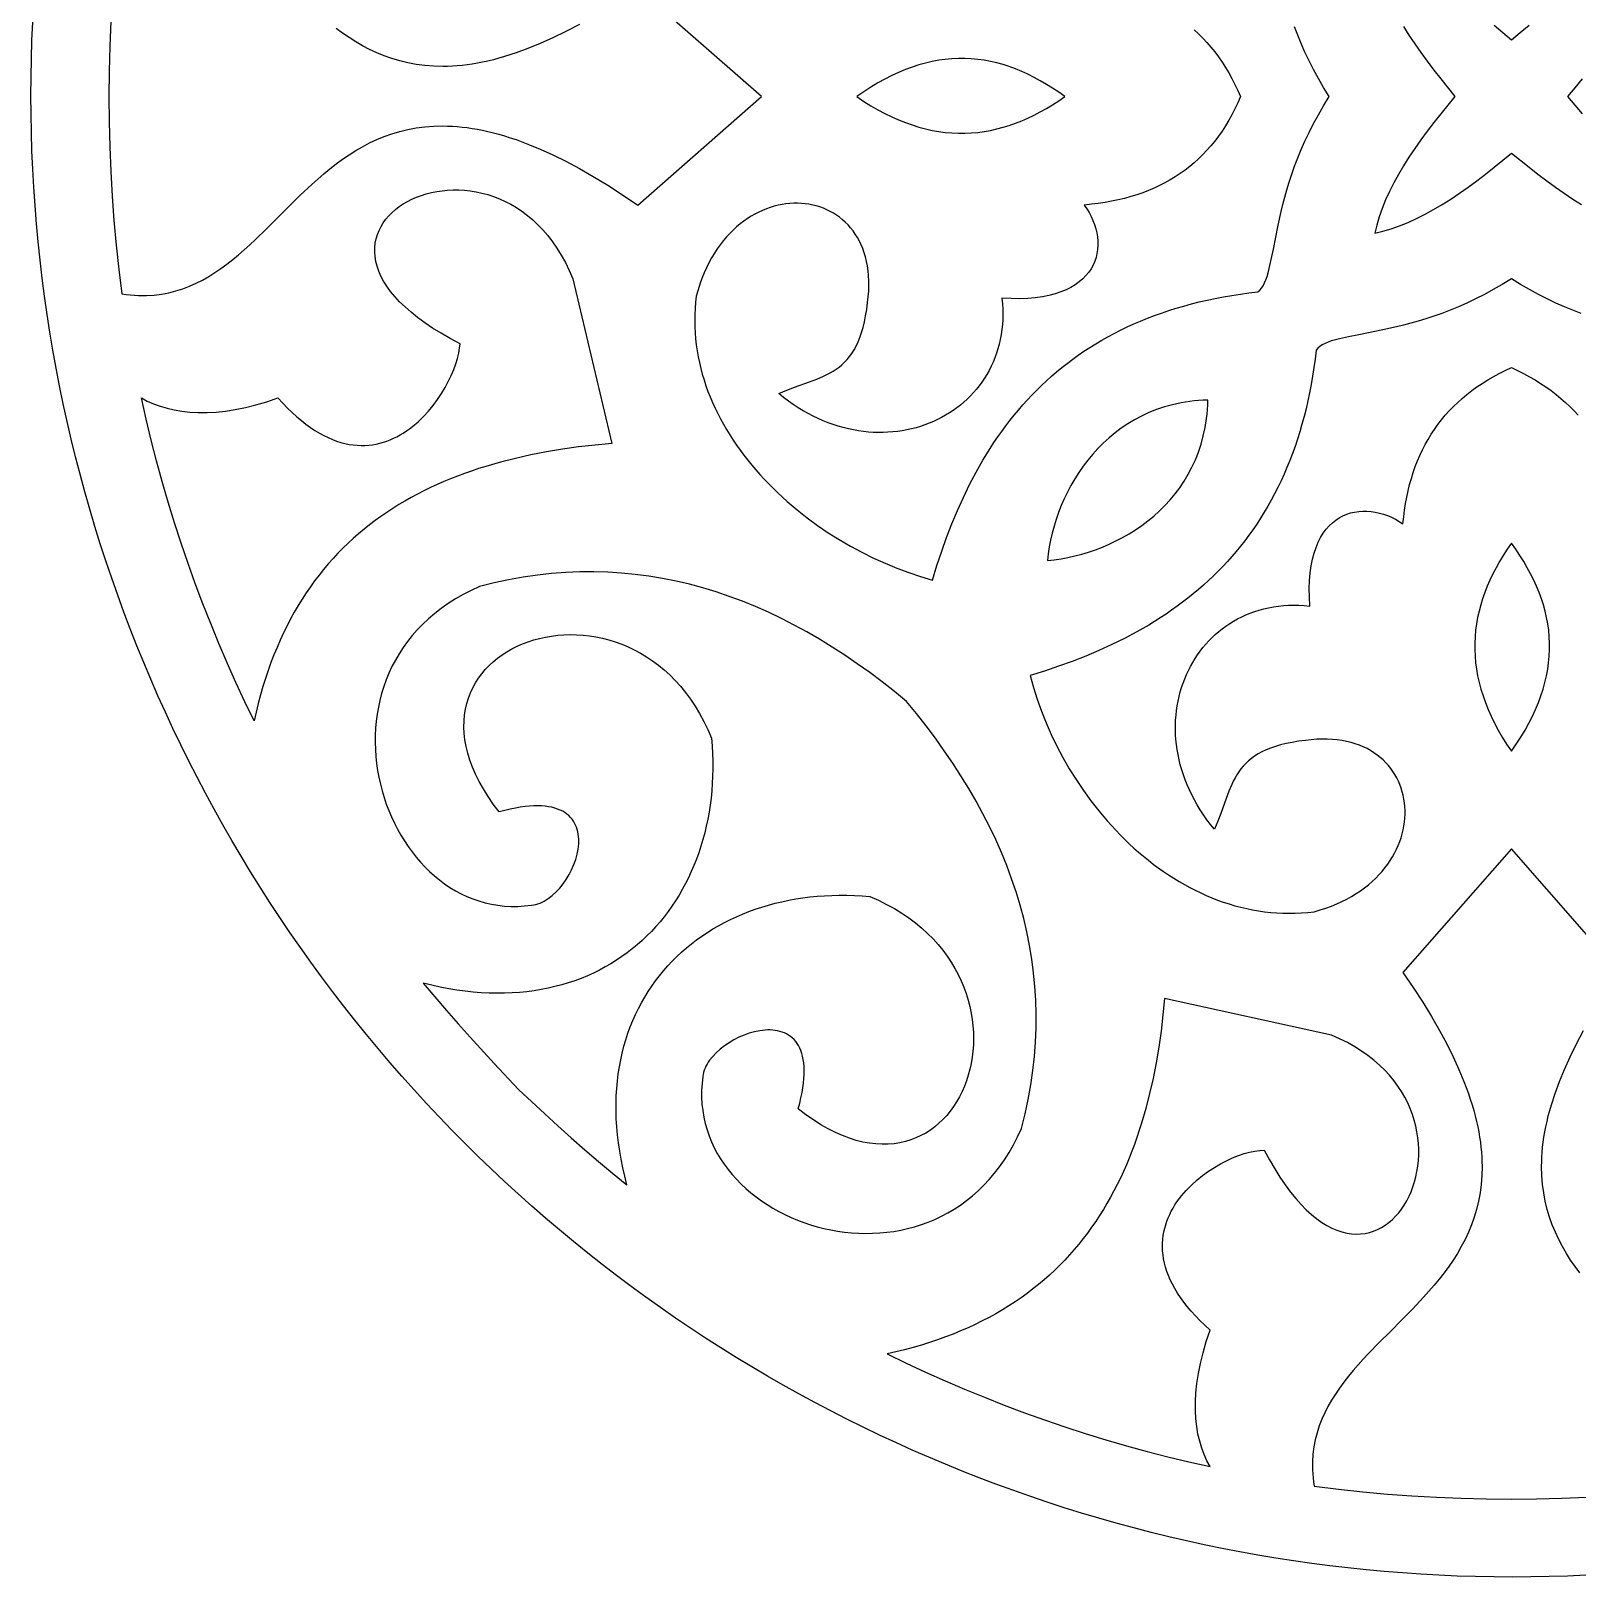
# Model space of a CAD drawing. Extents: x -200 to 200, y -245 to 245.
# Drawn here: x -110.2 to -26.7, y -110.1 to -26.6 of the extents above; entities that cross this region are included whole.
import ezdxf

# ---------------------------------------------------------------- set-up
doc = ezdxf.new("R2010")
doc.units = 0
doc.layers.add('LAYER_1', color=18, linetype='CONTINUOUS')
doc.layers.add('LAYER_2', color=174, linetype='CONTINUOUS')

msp = doc.modelspace()

# ---------------------------------------------------------------- linework, layer by layer
at = {"layer": 'LAYER_1'}
for points in [[(-105.912, -26.058), (-105.967, -27.41), (-106, -28.767), (-106.011, -30.127), (-106, -31.483), (-105.967, -32.829), (-105.912, -34.166), (-105.836, -35.497), (-105.737, -36.822), (-105.616, -38.143), (-105.474, -39.462), (-105.309, -40.779), (-105.081, -40.811), (-104.855, -40.835), (-104.634, -40.853), (-104.415, -40.864), (-104.2, -40.868), (-103.988, -40.865), (-103.573, -40.839), (-103.17, -40.789), (-102.777, -40.715), (-102.396, -40.619), (-102.024, -40.501), (-101.661, -40.362), (-101.307, -40.205), (-100.961, -40.03), (-100.622, -39.838), (-100.29, -39.63), (-99.964, -39.408), (-99.643, -39.173), (-99.327, -38.926), (-99.015, -38.668), (-98.707, -38.401), (-98.401, -38.125), (-98.098, -37.841), (-97.496, -37.257), (-96.896, -36.658), (-96.292, -36.053), (-95.68, -35.451), (-95.054, -34.863), (-94.734, -34.577), (-94.409, -34.297), (-94.078, -34.026), (-93.741, -33.764), (-93.396, -33.511), (-93.043, -33.271), (-92.683, -33.043), (-92.313, -32.829), (-91.933, -32.63), (-91.543, -32.447), (-91.142, -32.282), (-90.73, -32.135), (-90.305, -32.008), (-89.868, -31.902), (-89.417, -31.818), (-88.951, -31.757), (-88.472, -31.72), (-87.976, -31.709), (-87.723, -31.714), (-87.465, -31.725), (-87.204, -31.744), (-86.937, -31.769), (-86.667, -31.802), (-86.392, -31.842), (-86.113, -31.89), (-85.83, -31.946), (-85.541, -32.009), (-85.248, -32.081), (-84.95, -32.16), (-84.648, -32.248), (-84.34, -32.345), (-84.027, -32.45), (-83.386, -32.686), (-82.725, -32.959), (-82.041, -33.269), (-81.336, -33.617), (-80.607, -34.006), (-79.855, -34.435), (-79.078, -34.906), (-78.277, -35.421), (-77.451, -35.98), (-70.78, -30.127), (-77.451, -24.275)], [(-80.607, -26.229), (-81.336, -26.614), (-82.041, -26.959), (-82.725, -27.265), (-83.386, -27.535), (-84.027, -27.768), (-84.648, -27.967), (-84.95, -28.054), (-85.248, -28.132), (-85.541, -28.203), (-85.83, -28.265), (-86.113, -28.32), (-86.392, -28.367), (-86.667, -28.406), (-86.937, -28.438), (-87.204, -28.463), (-87.465, -28.481), (-87.723, -28.492), (-87.976, -28.496), (-88.472, -28.484), (-88.951, -28.447), (-89.417, -28.386), (-89.868, -28.301), (-90.305, -28.195), (-90.73, -28.068), (-91.142, -27.921), (-91.543, -27.756), (-91.933, -27.574), (-92.313, -27.375), (-92.683, -27.162), (-93.043, -26.935), (-93.396, -26.696), (-93.741, -26.445)], [(-47.403, -26.524), (-47.166, -26.743), (-46.937, -26.971), (-46.715, -27.209), (-46.501, -27.457), (-46.294, -27.715), (-46.095, -27.983), (-45.903, -28.26), (-45.719, -28.547), (-45.542, -28.844), (-45.373, -29.15), (-45.212, -29.466), (-45.058, -29.792), (-44.911, -30.127), (-45.058, -30.462), (-45.212, -30.787), (-45.373, -31.102), (-45.542, -31.406), (-45.719, -31.7), (-45.903, -31.985), (-46.095, -32.259), (-46.294, -32.523), (-46.501, -32.777), (-46.715, -33.022), (-46.937, -33.256), (-47.166, -33.481), (-47.403, -33.696), (-47.648, -33.901), (-47.9, -34.097), (-48.159, -34.283), (-48.426, -34.459), (-48.701, -34.626), (-48.983, -34.783), (-49.273, -34.93), (-49.571, -35.069), (-49.875, -35.198), (-50.188, -35.317), (-50.508, -35.427), (-50.835, -35.528), (-51.17, -35.62), (-51.513, -35.703), (-51.863, -35.776), (-52.221, -35.841), (-52.586, -35.896), (-52.959, -35.942), (-53.339, -35.98), (-53.203, -36.18), (-53.079, -36.387), (-52.969, -36.599), (-52.872, -36.815), (-52.79, -37.035), (-52.723, -37.257), (-52.671, -37.48), (-52.635, -37.704), (-52.615, -37.929), (-52.612, -38.152), (-52.626, -38.373), (-52.658, -38.591), (-52.708, -38.805), (-52.777, -39.015), (-52.865, -39.22), (-52.973, -39.418), (-53.102, -39.609), (-53.25, -39.792), (-53.42, -39.966), (-53.612, -40.13), (-53.826, -40.284), (-54.063, -40.426), (-54.323, -40.555), (-54.606, -40.671), (-54.914, -40.773), (-55.247, -40.859), (-55.604, -40.93), (-55.987, -40.984), (-56.397, -41.02), (-56.833, -41.038), (-57.296, -41.036), (-57.787, -41.013), (-57.76, -41.307), (-57.744, -41.597), (-57.739, -41.882), (-57.746, -42.163), (-57.763, -42.439), (-57.791, -42.709), (-57.829, -42.975), (-57.878, -43.236), (-57.936, -43.492), (-58.004, -43.742), (-58.081, -43.987), (-58.167, -44.227), (-58.263, -44.46), (-58.367, -44.688), (-58.48, -44.91), (-58.601, -45.126), (-58.73, -45.336), (-58.867, -45.54), (-59.012, -45.737), (-59.164, -45.928), (-59.323, -46.112), (-59.49, -46.289), (-59.663, -46.46), (-59.842, -46.624), (-60.028, -46.781), (-60.221, -46.93), (-60.419, -47.072), (-60.622, -47.207), (-60.831, -47.334), (-61.045, -47.454), (-61.265, -47.566), (-61.489, -47.67), (-61.717, -47.766), (-61.95, -47.854), (-62.187, -47.934), (-62.428, -48.006), (-62.672, -48.069), (-62.92, -48.123), (-63.172, -48.169), (-63.426, -48.206), (-63.683, -48.234), (-63.942, -48.254), (-64.204, -48.264), (-64.468, -48.265), (-64.733, -48.256), (-65.001, -48.238), (-65.27, -48.21), (-65.54, -48.173), (-65.811, -48.126), (-66.082, -48.069), (-66.355, -48.002), (-66.627, -47.925), (-66.9, -47.837), (-67.173, -47.739), (-67.445, -47.631), (-67.716, -47.512), (-67.987, -47.382), (-68.257, -47.241), (-68.526, -47.09), (-68.793, -46.927), (-69.058, -46.753), (-69.322, -46.568), (-69.583, -46.371), (-69.842, -46.163), (-69.408, -45.979), (-68.983, -45.818), (-68.171, -45.527), (-67.787, -45.381), (-67.419, -45.225), (-67.242, -45.14), (-67.07, -45.049), (-66.903, -44.952), (-66.741, -44.846), (-66.585, -44.732), (-66.434, -44.608), (-66.289, -44.472), (-66.151, -44.325), (-66.019, -44.165), (-65.893, -43.99), (-65.774, -43.801), (-65.662, -43.595), (-65.557, -43.372), (-65.46, -43.132), (-65.37, -42.871), (-65.289, -42.591), (-65.215, -42.29), (-65.149, -41.966), (-65.092, -41.618), (-65.044, -41.247), (-65.007, -40.938), (-64.983, -40.639), (-64.972, -40.347), (-64.973, -40.065), (-64.986, -39.791), (-65.012, -39.527), (-65.048, -39.271), (-65.096, -39.023), (-65.154, -38.785), (-65.222, -38.556), (-65.301, -38.336), (-65.389, -38.125), (-65.487, -37.923), (-65.593, -37.731), (-65.708, -37.547), (-65.83, -37.373), (-65.961, -37.209), (-66.099, -37.053), (-66.245, -36.908), (-66.397, -36.771), (-66.555, -36.644), (-66.719, -36.527), (-66.889, -36.419), (-67.064, -36.321), (-67.245, -36.233), (-67.429, -36.155), (-67.618, -36.086), (-67.811, -36.027), (-68.008, -35.979), (-68.207, -35.94), (-68.409, -35.911), (-68.614, -35.892), (-68.821, -35.883), (-69.029, -35.885), (-69.239, -35.897), (-69.45, -35.919), (-69.661, -35.951), (-69.873, -35.994), (-70.084, -36.047), (-70.295, -36.11), (-70.505, -36.184), (-70.715, -36.269), (-70.922, -36.364), (-71.128, -36.47), (-71.331, -36.586), (-71.532, -36.713), (-71.73, -36.851), (-71.924, -37), (-72.115, -37.16), (-72.302, -37.331), (-72.484, -37.513), (-72.662, -37.705), (-72.834, -37.909), (-73.001, -38.124), (-73.163, -38.35), (-73.318, -38.587), (-73.466, -38.836), (-73.608, -39.096), (-73.742, -39.367), (-73.868, -39.65), (-73.987, -39.944), (-74.097, -40.25), (-74.199, -40.567), (-74.291, -40.896), (-74.33, -41.23), (-74.357, -41.563), (-74.373, -41.894), (-74.378, -42.224), (-74.373, -42.553), (-74.357, -42.88), (-74.331, -43.205), (-74.295, -43.528), (-74.249, -43.849), (-74.193, -44.169), (-74.128, -44.487), (-74.053, -44.802), (-73.969, -45.115), (-73.876, -45.426), (-73.774, -45.735), (-73.664, -46.041), (-73.545, -46.344), (-73.417, -46.645), (-73.282, -46.944), (-73.138, -47.239), (-72.986, -47.532), (-72.827, -47.821), (-72.661, -48.108), (-72.487, -48.392), (-72.306, -48.672), (-72.118, -48.949), (-71.923, -49.223), (-71.721, -49.493), (-71.513, -49.76), (-71.299, -50.023), (-71.079, -50.282), (-70.853, -50.538), (-70.621, -50.79), (-70.383, -51.038), (-69.892, -51.521), (-69.381, -51.988), (-68.851, -52.437), (-68.304, -52.869), (-67.741, -53.281), (-67.163, -53.675), (-66.571, -54.048), (-65.968, -54.4), (-65.355, -54.731), (-64.732, -55.04), (-64.102, -55.326), (-63.465, -55.588), (-62.824, -55.827), (-62.179, -56.041), (-61.532, -56.23), (-61.295, -55.447), (-61.042, -54.679), (-60.774, -53.926), (-60.49, -53.189), (-60.19, -52.468), (-59.872, -51.764), (-59.537, -51.076), (-59.184, -50.406), (-58.813, -49.754), (-58.422, -49.12), (-58.22, -48.81), (-58.012, -48.505), (-57.8, -48.204), (-57.582, -47.909), (-57.36, -47.618), (-57.132, -47.332), (-56.898, -47.051), (-56.66, -46.776), (-56.416, -46.505), (-56.166, -46.239), (-55.912, -45.979), (-55.651, -45.724), (-55.385, -45.474), (-55.113, -45.23), (-54.835, -44.991), (-54.552, -44.758), (-54.262, -44.53), (-53.967, -44.307), (-53.665, -44.091), (-53.357, -43.88), (-53.044, -43.674), (-52.724, -43.475), (-52.397, -43.281), (-52.065, -43.094), (-51.726, -42.912), (-51.38, -42.736), (-51.028, -42.566), (-50.669, -42.403), (-50.303, -42.245), (-49.931, -42.094), (-49.552, -41.949), (-49.166, -41.811), (-48.773, -41.679), (-48.373, -41.553), (-47.967, -41.434), (-47.552, -41.321), (-47.131, -41.215), (-46.703, -41.115), (-46.267, -41.023), (-45.823, -40.937), (-45.373, -40.858), (-44.914, -40.785), (-44.449, -40.72), (-43.975, -40.662), (-43.871, -40.574), (-43.776, -40.466), (-43.69, -40.338), (-43.612, -40.19), (-43.541, -40.023), (-43.475, -39.837), (-43.413, -39.633), (-43.355, -39.411), (-43.244, -38.916), (-43.133, -38.357), (-42.878, -37.062), (-42.715, -36.335), (-42.621, -35.953), (-42.517, -35.559), (-42.403, -35.155), (-42.277, -34.739), (-42.137, -34.315), (-41.983, -33.88), (-41.814, -33.437), (-41.629, -32.985), (-41.426, -32.525), (-41.205, -32.059), (-40.964, -31.585), (-40.702, -31.105), (-40.419, -30.618), (-40.113, -30.127), (-40.419, -29.636), (-40.702, -29.149), (-40.964, -28.667), (-41.205, -28.191), (-41.426, -27.722), (-41.629, -27.259), (-41.814, -26.804), (-41.983, -26.358)], [(-36.104, -26.338), (-35.809, -26.805), (-35.497, -27.274), (-35.168, -27.744), (-34.824, -28.216), (-34.466, -28.69), (-34.096, -29.167), (-33.324, -30.127), (-33.715, -30.589), (-34.096, -31.054), (-34.466, -31.52), (-34.824, -31.987), (-35.168, -32.455), (-35.497, -32.923), (-35.809, -33.391), (-36.104, -33.858), (-36.379, -34.324), (-36.634, -34.788), (-36.867, -35.249), (-37.076, -35.707), (-37.261, -36.162), (-37.42, -36.613), (-37.551, -37.06), (-37.606, -37.281), (-37.654, -37.502), (-37.434, -37.454), (-37.212, -37.399), (-36.766, -37.268), (-36.315, -37.109), (-35.86, -36.924), (-35.402, -36.714), (-34.94, -36.481), (-34.477, -36.226), (-34.011, -35.951), (-33.544, -35.656), (-33.076, -35.344), (-32.608, -35.015), (-32.14, -34.67), (-31.673, -34.313), (-31.207, -33.942), (-30.742, -33.561), (-30.28, -33.171), (-29.32, -33.942), (-28.843, -34.313), (-28.369, -34.67), (-27.897, -35.015), (-27.426, -35.344), (-26.958, -35.656), (-26.491, -35.951)], [(-29.32, -26.279), (-29.799, -26.674), (-30.28, -27.084), (-30.742, -26.674), (-31.207, -26.279)], [(-26.431, -31.054), (-26.827, -30.589), (-27.237, -30.127), (-26.827, -29.646), (-26.431, -29.167)], [(-26.511, -41.831), (-26.957, -41.662), (-27.412, -41.476), (-27.875, -41.274), (-28.344, -41.052), (-28.82, -40.811), (-29.301, -40.55), (-29.788, -40.266), (-30.28, -39.96), (-30.771, -40.266), (-31.257, -40.55), (-31.738, -40.811), (-32.211, -41.052), (-32.678, -41.274), (-33.138, -41.476), (-33.59, -41.662), (-34.033, -41.831), (-34.467, -41.984), (-34.892, -42.124), (-35.307, -42.25), (-35.712, -42.365), (-36.105, -42.468), (-36.487, -42.562), (-37.215, -42.725), (-38.51, -42.981), (-39.069, -43.091), (-39.563, -43.202), (-39.785, -43.26), (-39.989, -43.322), (-40.175, -43.388), (-40.343, -43.459), (-40.491, -43.537), (-40.619, -43.623), (-40.727, -43.718), (-40.814, -43.822), (-40.873, -44.296), (-40.938, -44.762), (-41.01, -45.22), (-41.09, -45.671), (-41.176, -46.114), (-41.268, -46.55), (-41.368, -46.978), (-41.474, -47.4), (-41.586, -47.814), (-41.705, -48.221), (-41.831, -48.62), (-41.963, -49.013), (-42.101, -49.399), (-42.246, -49.778), (-42.397, -50.151), (-42.554, -50.516), (-42.717, -50.875), (-42.886, -51.227), (-43.062, -51.573), (-43.243, -51.912), (-43.43, -52.244), (-43.623, -52.571), (-43.822, -52.891), (-44.026, -53.204), (-44.237, -53.512), (-44.453, -53.814), (-44.674, -54.109), (-44.901, -54.399), (-45.133, -54.682), (-45.371, -54.96), (-45.614, -55.232), (-45.863, -55.498), (-46.116, -55.758), (-46.375, -56.013), (-46.639, -56.263), (-46.908, -56.507), (-47.182, -56.745), (-47.461, -56.979), (-47.745, -57.206), (-48.033, -57.429), (-48.327, -57.647), (-48.625, -57.859), (-48.928, -58.067), (-49.235, -58.269), (-49.864, -58.66), (-50.51, -59.031), (-51.173, -59.384), (-51.854, -59.719), (-52.551, -60.037), (-53.263, -60.337), (-53.992, -60.621), (-54.735, -60.889), (-55.493, -61.142), (-56.265, -61.38), (-56.087, -62.026), (-55.883, -62.671), (-55.654, -63.313), (-55.4, -63.949), (-55.122, -64.579), (-54.82, -65.202), (-54.496, -65.815), (-54.149, -66.418), (-53.781, -67.009), (-53.392, -67.587), (-52.984, -68.151), (-52.555, -68.698), (-52.108, -69.228), (-51.643, -69.739), (-51.404, -69.987), (-51.161, -70.23), (-50.913, -70.468), (-50.661, -70.7), (-50.406, -70.926), (-50.146, -71.146), (-49.882, -71.36), (-49.615, -71.568), (-49.344, -71.77), (-49.069, -71.964), (-48.791, -72.152), (-48.509, -72.334), (-48.224, -72.508), (-47.936, -72.674), (-47.645, -72.833), (-47.35, -72.985), (-47.053, -73.128), (-46.752, -73.264), (-46.448, -73.392), (-46.142, -73.511), (-45.833, -73.621), (-45.522, -73.723), (-45.208, -73.816), (-44.891, -73.9), (-44.572, -73.975), (-44.251, -74.04), (-43.928, -74.096), (-43.602, -74.142), (-43.275, -74.178), (-42.945, -74.204), (-42.614, -74.22), (-42.281, -74.225), (-41.946, -74.219), (-41.61, -74.203), (-41.272, -74.176), (-40.932, -74.138), (-40.609, -74.045), (-40.297, -73.944), (-39.996, -73.834), (-39.707, -73.715), (-39.429, -73.589), (-39.162, -73.454), (-38.907, -73.313), (-38.662, -73.164), (-38.429, -73.009), (-38.207, -72.848), (-37.996, -72.681), (-37.796, -72.509), (-37.607, -72.331), (-37.428, -72.149), (-37.261, -71.962), (-37.104, -71.771), (-36.958, -71.577), (-36.823, -71.379), (-36.699, -71.178), (-36.585, -70.975), (-36.482, -70.769), (-36.389, -70.562), (-36.306, -70.352), (-36.235, -70.142), (-36.173, -69.931), (-36.122, -69.72), (-36.081, -69.508), (-36.051, -69.297), (-36.03, -69.086), (-36.02, -68.876), (-36.02, -68.668), (-36.03, -68.461), (-36.05, -68.256), (-36.08, -68.054), (-36.12, -67.855), (-36.17, -67.658), (-36.23, -67.466), (-36.3, -67.277), (-36.379, -67.092), (-36.468, -66.912), (-36.567, -66.736), (-36.675, -66.566), (-36.793, -66.402), (-36.92, -66.244), (-37.057, -66.092), (-37.203, -65.946), (-37.359, -65.808), (-37.524, -65.678), (-37.699, -65.555), (-37.882, -65.44), (-38.075, -65.334), (-38.277, -65.236), (-38.488, -65.148), (-38.709, -65.07), (-38.938, -65.001), (-39.176, -64.943), (-39.423, -64.895), (-39.679, -64.859), (-39.944, -64.833), (-40.218, -64.82), (-40.5, -64.819), (-40.791, -64.83), (-41.091, -64.854), (-41.4, -64.891), (-41.771, -64.939), (-42.118, -64.996), (-42.442, -65.062), (-42.744, -65.136), (-43.024, -65.217), (-43.284, -65.307), (-43.525, -65.404), (-43.748, -65.509), (-43.954, -65.621), (-44.143, -65.74), (-44.317, -65.866), (-44.478, -65.998), (-44.625, -66.137), (-44.76, -66.281), (-44.885, -66.432), (-44.999, -66.588), (-45.104, -66.75), (-45.202, -66.917), (-45.293, -67.089), (-45.378, -67.266), (-45.534, -67.634), (-45.679, -68.019), (-45.97, -68.831), (-46.132, -69.256), (-46.316, -69.69), (-46.524, -69.431), (-46.721, -69.17), (-46.906, -68.906), (-47.08, -68.64), (-47.243, -68.373), (-47.394, -68.105), (-47.535, -67.835), (-47.665, -67.564), (-47.784, -67.292), (-47.892, -67.02), (-47.99, -66.747), (-48.078, -66.475), (-48.155, -66.202), (-48.222, -65.93), (-48.279, -65.658), (-48.326, -65.387), (-48.363, -65.117), (-48.391, -64.848), (-48.409, -64.58), (-48.418, -64.315), (-48.417, -64.051), (-48.407, -63.789), (-48.388, -63.53), (-48.359, -63.273), (-48.322, -63.019), (-48.276, -62.767), (-48.222, -62.52), (-48.159, -62.275), (-48.087, -62.034), (-48.007, -61.797), (-47.919, -61.564), (-47.823, -61.336), (-47.719, -61.112), (-47.607, -60.892), (-47.487, -60.678), (-47.36, -60.469), (-47.225, -60.266), (-47.083, -60.068), (-46.933, -59.875), (-46.777, -59.689), (-46.613, -59.51), (-46.442, -59.337), (-46.265, -59.17), (-46.081, -59.011), (-45.89, -58.859), (-45.692, -58.714), (-45.489, -58.577), (-45.279, -58.448), (-45.063, -58.327), (-44.841, -58.214), (-44.613, -58.11), (-44.379, -58.014), (-44.14, -57.928), (-43.895, -57.851), (-43.645, -57.783), (-43.389, -57.725), (-43.128, -57.676), (-42.862, -57.638), (-42.591, -57.61), (-42.315, -57.593), (-42.034, -57.587), (-41.749, -57.591), (-41.46, -57.607), (-41.165, -57.634), (-41.188, -57.143), (-41.19, -56.681), (-41.173, -56.247), (-41.137, -55.839), (-41.083, -55.459), (-41.012, -55.104), (-40.926, -54.774), (-40.824, -54.47), (-40.708, -54.19), (-40.578, -53.934), (-40.437, -53.701), (-40.283, -53.49), (-40.119, -53.302), (-39.945, -53.135), (-39.762, -52.989), (-39.571, -52.864), (-39.373, -52.759), (-39.168, -52.673), (-38.958, -52.606), (-38.744, -52.556), (-38.525, -52.525), (-38.304, -52.511), (-38.081, -52.513), (-37.857, -52.531), (-37.633, -52.565), (-37.409, -52.614), (-37.187, -52.676), (-36.968, -52.753), (-36.752, -52.843), (-36.54, -52.945), (-36.333, -53.06), (-36.132, -53.186), (-36.095, -52.816), (-36.049, -52.454), (-35.993, -52.098), (-35.929, -51.749), (-35.856, -51.406), (-35.773, -51.071), (-35.681, -50.743), (-35.58, -50.421), (-35.47, -50.106), (-35.351, -49.798), (-35.222, -49.497), (-35.083, -49.203), (-34.936, -48.916), (-34.779, -48.635), (-34.612, -48.361), (-34.436, -48.095), (-34.25, -47.835), (-34.054, -47.582), (-33.849, -47.335), (-33.634, -47.096), (-33.409, -46.863), (-33.175, -46.638), (-32.931, -46.419), (-32.676, -46.207), (-32.412, -46.002), (-32.138, -45.804), (-31.853, -45.612), (-31.559, -45.428), (-31.255, -45.25), (-30.94, -45.079), (-30.615, -44.915), (-30.28, -44.758), (-29.945, -44.915), (-29.619, -45.079), (-29.303, -45.25), (-28.997, -45.428), (-28.7, -45.612), (-28.413, -45.804), (-28.135, -46.002), (-27.868, -46.207), (-27.61, -46.419), (-27.362, -46.638), (-27.124, -46.863), (-26.896, -47.096), (-26.677, -47.335)], [(-24.428, -77.416), (-30.28, -70.744), (-36.132, -77.416), (-35.574, -78.237), (-35.059, -79.033), (-34.588, -79.805), (-34.159, -80.552), (-33.77, -81.277), (-33.422, -81.979), (-33.112, -82.659), (-32.839, -83.317), (-32.603, -83.955), (-32.498, -84.266), (-32.401, -84.572), (-32.313, -84.874), (-32.234, -85.17), (-32.162, -85.462), (-32.099, -85.75), (-32.043, -86.032), (-31.995, -86.311), (-31.955, -86.584), (-31.922, -86.854), (-31.897, -87.119), (-31.878, -87.38), (-31.867, -87.637), (-31.862, -87.89), (-31.873, -88.383), (-31.91, -88.862), (-31.97, -89.326), (-32.055, -89.776), (-32.161, -90.213), (-32.288, -90.637), (-32.435, -91.049), (-32.6, -91.45), (-32.783, -91.839), (-32.982, -92.219), (-33.196, -92.588), (-33.424, -92.949), (-33.664, -93.301), (-33.916, -93.646), (-34.179, -93.983), (-34.45, -94.314), (-34.73, -94.639), (-35.016, -94.959), (-35.604, -95.585), (-36.206, -96.197), (-36.811, -96.801), (-37.41, -97.4), (-37.994, -98.001), (-38.278, -98.303), (-38.554, -98.607), (-38.821, -98.914), (-39.079, -99.225), (-39.327, -99.539), (-39.562, -99.859), (-39.784, -100.183), (-39.991, -100.513), (-40.183, -100.85), (-40.358, -101.193), (-40.516, -101.545), (-40.654, -101.904), (-40.772, -102.273), (-40.869, -102.651), (-40.943, -103.04), (-40.993, -103.439), (-41.018, -103.85), (-41.021, -104.059), (-41.017, -104.272), (-41.006, -104.488), (-40.989, -104.707), (-40.964, -104.93), (-40.932, -105.156), (-39.615, -105.321), (-38.297, -105.463), (-36.976, -105.584), (-35.65, -105.683), (-34.319, -105.76), (-32.982, -105.814), (-31.636, -105.847), (-30.28, -105.858), (-28.92, -105.847), (-27.561, -105.814), (-26.204, -105.76)], [(-26.586, -93.646), (-26.838, -93.301), (-27.078, -92.949), (-27.306, -92.588), (-27.521, -92.219), (-27.72, -91.839), (-27.903, -91.45), (-28.069, -91.049), (-28.216, -90.637), (-28.344, -90.213), (-28.451, -89.776), (-28.535, -89.326), (-28.597, -88.862), (-28.635, -88.383), (-28.647, -87.89), (-28.643, -87.637), (-28.632, -87.38), (-28.615, -87.119), (-28.59, -86.854), (-28.558, -86.584), (-28.519, -86.311), (-28.472, -86.032), (-28.417, -85.75), (-28.355, -85.462), (-28.285, -85.17), (-28.206, -84.874), (-28.12, -84.572), (-27.921, -83.955), (-27.687, -83.317), (-27.418, -82.659), (-27.111, -81.979), (-26.767, -81.277), (-26.382, -80.552)]]:
    msp.add_lwpolyline(points, dxfattribs=at)
for points in [[(-65.629, -30.127), (-65.246, -30.381), (-64.866, -30.617), (-64.489, -30.835), (-64.114, -31.035), (-63.742, -31.217), (-63.372, -31.381), (-63.004, -31.528), (-62.639, -31.658), (-62.276, -31.771), (-61.915, -31.867), (-61.556, -31.947), (-61.199, -32.01), (-60.845, -32.057), (-60.492, -32.088), (-60.141, -32.103), (-59.792, -32.103), (-59.444, -32.087), (-59.098, -32.056), (-58.754, -32.009), (-58.411, -31.948), (-58.07, -31.873), (-57.73, -31.782), (-57.391, -31.678), (-57.054, -31.559), (-56.718, -31.427), (-56.383, -31.281), (-56.049, -31.121), (-55.716, -30.948), (-55.384, -30.762), (-55.053, -30.563), (-54.722, -30.351), (-54.393, -30.127), (-54.722, -29.892), (-55.053, -29.671), (-55.384, -29.463), (-55.716, -29.268), (-56.049, -29.087), (-56.383, -28.92), (-56.718, -28.768), (-57.054, -28.629), (-57.391, -28.506), (-57.73, -28.397), (-58.07, -28.303), (-58.411, -28.224), (-58.754, -28.161), (-59.098, -28.113), (-59.444, -28.081), (-59.792, -28.064), (-60.141, -28.064), (-60.492, -28.08), (-60.845, -28.113), (-61.199, -28.162), (-61.556, -28.229), (-61.915, -28.312), (-62.276, -28.413), (-62.639, -28.531), (-63.004, -28.666), (-63.372, -28.82), (-63.742, -28.992), (-64.114, -29.181), (-64.489, -29.39), (-64.866, -29.617), (-65.246, -29.862)], [(-104.255, -46.398), (-103.939, -46.565), (-103.602, -46.714), (-103.247, -46.845), (-102.873, -46.957), (-102.479, -47.048), (-102.066, -47.118), (-101.634, -47.164), (-101.183, -47.188), (-100.712, -47.186), (-100.223, -47.159), (-99.714, -47.105), (-99.186, -47.023), (-98.639, -46.912), (-98.072, -46.772), (-97.486, -46.601), (-96.882, -46.398), (-96.625, -46.679), (-96.37, -46.942), (-96.117, -47.187), (-95.866, -47.414), (-95.617, -47.624), (-95.371, -47.817), (-95.126, -47.993), (-94.884, -48.154), (-94.645, -48.298), (-94.408, -48.428), (-94.173, -48.542), (-93.941, -48.642), (-93.712, -48.727), (-93.486, -48.799), (-93.262, -48.857), (-93.041, -48.903), (-92.823, -48.936), (-92.608, -48.956), (-92.396, -48.965), (-92.187, -48.963), (-91.981, -48.949), (-91.779, -48.925), (-91.58, -48.89), (-91.384, -48.846), (-91.191, -48.792), (-91.003, -48.729), (-90.817, -48.657), (-90.636, -48.577), (-90.458, -48.489), (-90.283, -48.394), (-90.113, -48.291), (-89.946, -48.182), (-89.784, -48.067), (-89.625, -47.945), (-89.32, -47.686), (-89.032, -47.407), (-88.761, -47.113), (-88.508, -46.805), (-88.274, -46.488), (-88.058, -46.165), (-87.861, -45.838), (-87.685, -45.51), (-87.529, -45.185), (-87.393, -44.867), (-87.28, -44.557), (-87.188, -44.26), (-87.118, -43.977), (-87.072, -43.713), (-87.049, -43.471), (-87.579, -43.19), (-88.073, -42.908), (-88.53, -42.624), (-88.953, -42.34), (-89.342, -42.055), (-89.697, -41.771), (-90.02, -41.486), (-90.311, -41.203), (-90.571, -40.921), (-90.802, -40.641), (-91.002, -40.363), (-91.175, -40.088), (-91.32, -39.816), (-91.437, -39.547), (-91.529, -39.282), (-91.596, -39.021), (-91.638, -38.766), (-91.656, -38.515), (-91.652, -38.27), (-91.626, -38.031), (-91.578, -37.799), (-91.51, -37.573), (-91.423, -37.355), (-91.316, -37.144), (-91.192, -36.942), (-91.051, -36.748), (-90.893, -36.563), (-90.72, -36.388), (-90.532, -36.223), (-90.33, -36.067), (-90.115, -35.923), (-89.887, -35.79), (-89.649, -35.668), (-89.399, -35.558), (-89.14, -35.461), (-88.871, -35.377), (-88.595, -35.305), (-88.311, -35.248), (-88.02, -35.205), (-87.723, -35.176), (-87.422, -35.162), (-87.116, -35.164), (-86.807, -35.181), (-86.495, -35.215), (-86.182, -35.265), (-85.867, -35.333), (-85.552, -35.418), (-85.238, -35.521), (-84.926, -35.642), (-84.615, -35.782), (-84.308, -35.942), (-84.005, -36.121), (-83.706, -36.32), (-83.413, -36.54), (-83.126, -36.781), (-82.847, -37.043), (-82.575, -37.327), (-82.312, -37.633), (-82.058, -37.961), (-81.815, -38.313), (-81.583, -38.689), (-81.363, -39.088), (-81.156, -39.511), (-80.962, -39.96), (-78.856, -48.855), (-79.759, -48.941), (-80.649, -49.045), (-81.524, -49.169), (-82.383, -49.312), (-83.227, -49.475), (-84.055, -49.659), (-84.866, -49.865), (-85.659, -50.093), (-86.049, -50.216), (-86.435, -50.344), (-86.816, -50.478), (-87.192, -50.619), (-87.563, -50.765), (-87.93, -50.917), (-88.292, -51.075), (-88.649, -51.24), (-89.001, -51.411), (-89.348, -51.588), (-89.69, -51.772), (-90.027, -51.962), (-90.359, -52.159), (-90.685, -52.363), (-91.006, -52.574), (-91.321, -52.791), (-91.631, -53.015), (-91.936, -53.247), (-92.235, -53.485), (-92.528, -53.731), (-92.815, -53.984), (-93.097, -54.244), (-93.373, -54.511), (-93.642, -54.787), (-93.906, -55.069), (-94.164, -55.36), (-94.415, -55.658), (-94.661, -55.963), (-94.9, -56.277), (-95.133, -56.599), (-95.359, -56.929), (-95.579, -57.266), (-95.793, -57.612), (-96, -57.967), (-96.2, -58.329), (-96.393, -58.7), (-96.58, -59.08), (-96.76, -59.468), (-96.933, -59.865), (-97.099, -60.27), (-97.258, -60.684), (-97.41, -61.108), (-97.555, -61.54), (-97.692, -61.981), (-97.822, -62.431), (-97.945, -62.891), (-98.061, -63.36), (-98.169, -63.838), (-98.666, -62.802), (-99.15, -61.758), (-99.62, -60.707), (-100.074, -59.648), (-100.514, -58.581), (-100.938, -57.507), (-101.347, -56.425), (-101.739, -55.337), (-102.115, -54.242), (-102.474, -53.14), (-102.816, -52.031), (-103.14, -50.917), (-103.446, -49.796), (-103.735, -48.669), (-104.005, -47.536)], [(-55.329, -55.176), (-54.965, -55.136), (-54.597, -55.081), (-54.226, -55.012), (-53.853, -54.929), (-53.479, -54.831), (-53.106, -54.718), (-52.733, -54.59), (-52.363, -54.448), (-51.995, -54.291), (-51.632, -54.12), (-51.274, -53.933), (-50.922, -53.732), (-50.577, -53.515), (-50.24, -53.284), (-49.912, -53.038), (-49.594, -52.776), (-49.287, -52.5), (-48.991, -52.208), (-48.709, -51.902), (-48.441, -51.58), (-48.188, -51.243), (-47.95, -50.89), (-47.73, -50.522), (-47.527, -50.139), (-47.343, -49.74), (-47.179, -49.326), (-47.036, -48.897), (-46.915, -48.451), (-46.816, -47.991), (-46.741, -47.514), (-46.713, -47.27), (-46.691, -47.022), (-46.676, -46.77), (-46.667, -46.514), (-46.918, -46.523), (-47.165, -46.538), (-47.408, -46.56), (-47.648, -46.588), (-48.117, -46.663), (-48.571, -46.761), (-49.011, -46.883), (-49.436, -47.026), (-49.847, -47.19), (-50.243, -47.374), (-50.624, -47.576), (-50.991, -47.797), (-51.344, -48.034), (-51.682, -48.288), (-52.005, -48.556), (-52.313, -48.838), (-52.607, -49.133), (-52.886, -49.44), (-53.15, -49.759), (-53.399, -50.087), (-53.634, -50.424), (-53.854, -50.769), (-54.059, -51.121), (-54.249, -51.479), (-54.424, -51.842), (-54.585, -52.21), (-54.73, -52.58), (-54.861, -52.952), (-54.976, -53.326), (-55.077, -53.7), (-55.163, -54.073), (-55.233, -54.444), (-55.289, -54.812)], [(-30.28, -54.239), (-30.504, -54.569), (-30.716, -54.899), (-30.915, -55.23), (-31.101, -55.562), (-31.274, -55.895), (-31.434, -56.229), (-31.58, -56.564), (-31.712, -56.901), (-31.831, -57.238), (-31.935, -57.577), (-32.026, -57.916), (-32.101, -58.258), (-32.162, -58.601), (-32.209, -58.945), (-32.24, -59.291), (-32.256, -59.638), (-32.256, -59.988), (-32.241, -60.339), (-32.21, -60.692), (-32.163, -61.046), (-32.1, -61.403), (-32.02, -61.762), (-31.924, -62.123), (-31.811, -62.486), (-31.681, -62.851), (-31.534, -63.219), (-31.37, -63.589), (-31.188, -63.961), (-30.988, -64.336), (-30.77, -64.714), (-30.534, -65.094), (-30.28, -65.476), (-30.015, -65.094), (-29.77, -64.714), (-29.543, -64.336), (-29.334, -63.961), (-29.144, -63.589), (-28.973, -63.219), (-28.819, -62.851), (-28.683, -62.486), (-28.565, -62.123), (-28.465, -61.762), (-28.381, -61.403), (-28.315, -61.046), (-28.266, -60.692), (-28.233, -60.339), (-28.217, -59.988), (-28.217, -59.638), (-28.233, -59.291), (-28.265, -58.945), (-28.313, -58.601), (-28.377, -58.258), (-28.456, -57.916), (-28.549, -57.577), (-28.658, -57.238), (-28.782, -56.901), (-28.92, -56.564), (-29.073, -56.229), (-29.24, -55.895), (-29.421, -55.562), (-29.615, -55.23), (-29.823, -54.899), (-30.045, -54.569)], [(-68.79, -84.789), (-68.708, -84.483), (-68.639, -84.191), (-68.582, -83.911), (-68.536, -83.645), (-68.502, -83.391), (-68.479, -83.149), (-68.466, -82.92), (-68.464, -82.702), (-68.471, -82.497), (-68.488, -82.303), (-68.514, -82.121), (-68.549, -81.949), (-68.593, -81.789), (-68.645, -81.639), (-68.704, -81.5), (-68.771, -81.371), (-68.845, -81.252), (-68.926, -81.143), (-69.014, -81.044), (-69.107, -80.954), (-69.206, -80.874), (-69.311, -80.802), (-69.42, -80.739), (-69.534, -80.685), (-69.653, -80.639), (-69.775, -80.601), (-69.901, -80.571), (-70.031, -80.548), (-70.163, -80.534), (-70.298, -80.526), (-70.435, -80.525), (-70.574, -80.532), (-70.857, -80.564), (-71.143, -80.621), (-71.429, -80.7), (-71.713, -80.801), (-71.993, -80.922), (-72.264, -81.06), (-72.525, -81.214), (-72.773, -81.382), (-73.004, -81.563), (-73.217, -81.755), (-73.408, -81.955), (-73.574, -82.163), (-73.647, -82.27), (-73.713, -82.377), (-73.772, -82.485), (-73.822, -82.594), (-73.865, -82.704), (-73.899, -82.814), (-73.924, -82.924), (-73.939, -83.034), (-73.983, -83.415), (-74.005, -83.791), (-74.006, -84.161), (-73.986, -84.525), (-73.947, -84.882), (-73.888, -85.233), (-73.81, -85.578), (-73.714, -85.915), (-73.6, -86.245), (-73.469, -86.567), (-73.321, -86.882), (-73.157, -87.188), (-72.978, -87.486), (-72.784, -87.776), (-72.576, -88.057), (-72.354, -88.328), (-72.118, -88.591), (-71.871, -88.844), (-71.611, -89.087), (-71.339, -89.32), (-71.057, -89.543), (-70.765, -89.755), (-70.463, -89.956), (-70.151, -90.147), (-69.831, -90.326), (-69.503, -90.493), (-69.168, -90.649), (-68.826, -90.792), (-68.477, -90.924), (-68.123, -91.043), (-67.763, -91.149), (-67.399, -91.242), (-67.031, -91.321), (-66.659, -91.388), (-66.285, -91.44), (-65.908, -91.478), (-65.53, -91.503), (-65.15, -91.512), (-64.77, -91.507), (-64.389, -91.487), (-64.009, -91.451), (-63.631, -91.4), (-63.254, -91.333), (-62.879, -91.25), (-62.507, -91.151), (-62.138, -91.035), (-61.774, -90.903), (-61.413, -90.753), (-61.058, -90.587), (-60.709, -90.402), (-60.366, -90.2), (-60.03, -89.98), (-59.701, -89.742), (-59.38, -89.485), (-59.068, -89.209), (-58.764, -88.915), (-58.471, -88.601), (-58.187, -88.267), (-57.915, -87.914), (-57.654, -87.541), (-57.404, -87.147), (-57.168, -86.733), (-56.944, -86.299), (-56.734, -85.843), (-56.539, -85.055), (-56.373, -84.272), (-56.234, -83.494), (-56.122, -82.721), (-56.037, -81.952), (-55.979, -81.187), (-55.947, -80.428), (-55.942, -79.672), (-55.962, -78.921), (-56.008, -78.175), (-56.08, -77.433), (-56.176, -76.695), (-56.297, -75.962), (-56.443, -75.233), (-56.613, -74.508), (-56.807, -73.787), (-57.024, -73.07), (-57.265, -72.358), (-57.529, -71.649), (-57.816, -70.944), (-58.125, -70.244), (-58.457, -69.547), (-58.811, -68.854), (-59.186, -68.165), (-59.583, -67.48), (-60.001, -66.798), (-60.44, -66.12), (-60.899, -65.446), (-61.379, -64.775), (-61.879, -64.108), (-62.398, -63.445), (-62.937, -62.784), (-63.597, -62.245), (-64.261, -61.726), (-64.928, -61.226), (-65.599, -60.746), (-66.273, -60.287), (-66.951, -59.848), (-67.633, -59.43), (-68.318, -59.033), (-69.007, -58.658), (-69.7, -58.304), (-70.397, -57.973), (-71.097, -57.663), (-71.802, -57.376), (-72.511, -57.112), (-73.223, -56.871), (-73.94, -56.654), (-74.661, -56.46), (-75.386, -56.29), (-76.115, -56.144), (-76.848, -56.023), (-77.586, -55.927), (-78.328, -55.855), (-79.075, -55.809), (-79.825, -55.789), (-80.581, -55.794), (-81.34, -55.826), (-82.105, -55.884), (-82.874, -55.969), (-83.647, -56.08), (-84.426, -56.219), (-85.209, -56.386), (-85.996, -56.58), (-86.452, -56.79), (-86.886, -57.014), (-87.3, -57.251), (-87.693, -57.5), (-88.066, -57.762), (-88.418, -58.034), (-88.75, -58.318), (-89.063, -58.611), (-89.357, -58.915), (-89.631, -59.227), (-89.887, -59.548), (-90.124, -59.877), (-90.342, -60.213), (-90.543, -60.556), (-90.725, -60.906), (-90.89, -61.261), (-91.038, -61.621), (-91.169, -61.986), (-91.283, -62.354), (-91.38, -62.726), (-91.461, -63.101), (-91.526, -63.478), (-91.575, -63.857), (-91.609, -64.237), (-91.628, -64.617), (-91.631, -64.997), (-91.62, -65.377), (-91.594, -65.756), (-91.554, -66.132), (-91.5, -66.507), (-91.432, -66.879), (-91.351, -67.247), (-91.257, -67.611), (-91.15, -67.97), (-91.03, -68.325), (-90.897, -68.673), (-90.753, -69.016), (-90.596, -69.351), (-90.428, -69.679), (-90.248, -69.999), (-90.058, -70.31), (-89.856, -70.613), (-89.644, -70.905), (-89.421, -71.187), (-89.188, -71.458), (-88.946, -71.718), (-88.694, -71.966), (-88.432, -72.201), (-88.161, -72.423), (-87.882, -72.632), (-87.594, -72.826), (-87.298, -73.005), (-86.993, -73.169), (-86.681, -73.316), (-86.361, -73.447), (-86.034, -73.561), (-85.7, -73.658), (-85.359, -73.735), (-85.012, -73.795), (-84.658, -73.834), (-84.299, -73.854), (-83.933, -73.853), (-83.563, -73.831), (-83.187, -73.787), (-83.071, -73.771), (-82.956, -73.747), (-82.842, -73.713), (-82.728, -73.671), (-82.615, -73.621), (-82.503, -73.564), (-82.392, -73.499), (-82.283, -73.427), (-82.069, -73.263), (-81.864, -73.075), (-81.669, -72.866), (-81.486, -72.638), (-81.316, -72.395), (-81.161, -72.139), (-81.023, -71.872), (-80.903, -71.598), (-80.803, -71.319), (-80.725, -71.038), (-80.67, -70.757), (-80.641, -70.48), (-80.636, -70.344), (-80.638, -70.209), (-80.647, -70.077), (-80.664, -69.948), (-80.688, -69.821), (-80.719, -69.697), (-80.759, -69.577), (-80.807, -69.462), (-80.863, -69.35), (-80.928, -69.243), (-81.001, -69.141), (-81.084, -69.044), (-81.175, -68.953), (-81.276, -68.868), (-81.387, -68.789), (-81.508, -68.717), (-81.638, -68.652), (-81.779, -68.594), (-81.93, -68.545), (-82.092, -68.503), (-82.265, -68.469), (-82.449, -68.444), (-82.644, -68.429), (-82.85, -68.423), (-83.069, -68.426), (-83.299, -68.44), (-83.541, -68.464), (-83.796, -68.499), (-84.063, -68.545), (-84.343, -68.603), (-84.636, -68.672), (-84.942, -68.753), (-85.256, -68.334), (-85.539, -67.92), (-85.792, -67.513), (-86.016, -67.112), (-86.211, -66.717), (-86.379, -66.33), (-86.52, -65.95), (-86.634, -65.577), (-86.723, -65.212), (-86.786, -64.856), (-86.826, -64.507), (-86.843, -64.167), (-86.836, -63.836), (-86.808, -63.514), (-86.759, -63.201), (-86.689, -62.898), (-86.599, -62.604), (-86.491, -62.321), (-86.364, -62.048), (-86.219, -61.786), (-86.058, -61.535), (-85.88, -61.294), (-85.687, -61.066), (-85.479, -60.849), (-85.258, -60.644), (-85.023, -60.451), (-84.776, -60.271), (-84.517, -60.103), (-84.246, -59.948), (-83.966, -59.807), (-83.676, -59.679), (-83.377, -59.565), (-83.07, -59.466), (-82.755, -59.38), (-82.434, -59.309), (-82.107, -59.253), (-81.775, -59.212), (-81.438, -59.186), (-81.097, -59.176), (-80.753, -59.182), (-80.407, -59.204), (-80.059, -59.242), (-79.711, -59.297), (-79.362, -59.369), (-79.014, -59.459), (-78.667, -59.565), (-78.322, -59.69), (-77.98, -59.832), (-77.641, -59.993), (-77.307, -60.172), (-76.977, -60.37), (-76.653, -60.588), (-76.336, -60.824), (-76.025, -61.08), (-75.723, -61.356), (-75.429, -61.652), (-75.144, -61.968), (-74.869, -62.305), (-74.605, -62.663), (-74.353, -63.041), (-74.112, -63.442), (-73.885, -63.864), (-73.671, -64.308), (-73.472, -64.774), (-73.439, -65.189), (-73.416, -65.602), (-73.404, -66.011), (-73.402, -66.417), (-73.411, -66.819), (-73.429, -67.217), (-73.458, -67.612), (-73.497, -68.002), (-73.546, -68.388), (-73.605, -68.77), (-73.673, -69.146), (-73.751, -69.519), (-73.839, -69.886), (-73.936, -70.248), (-74.043, -70.604), (-74.159, -70.956), (-74.285, -71.301), (-74.419, -71.641), (-74.563, -71.975), (-74.715, -72.302), (-74.877, -72.623), (-75.047, -72.938), (-75.226, -73.246), (-75.414, -73.547), (-75.61, -73.841), (-75.815, -74.128), (-76.028, -74.408), (-76.25, -74.68), (-76.479, -74.944), (-76.717, -75.2), (-76.963, -75.449), (-77.217, -75.689), (-77.479, -75.921), (-77.748, -76.144), (-78.026, -76.358), (-78.311, -76.564), (-78.603, -76.76), (-78.903, -76.947), (-79.211, -77.125), (-79.525, -77.293), (-79.847, -77.451), (-80.176, -77.6), (-80.512, -77.738), (-80.855, -77.866), (-81.205, -77.983), (-81.561, -78.09), (-81.924, -78.186), (-82.294, -78.271), (-82.67, -78.345), (-83.053, -78.408), (-83.442, -78.459), (-83.838, -78.499), (-84.239, -78.526), (-84.647, -78.542), (-85.06, -78.545), (-85.48, -78.537), (-85.905, -78.515), (-86.337, -78.481), (-86.773, -78.434), (-87.216, -78.374), (-87.663, -78.301), (-88.117, -78.215), (-88.575, -78.115), (-89.039, -78.001), (-88.419, -78.742), (-87.79, -79.473), (-87.152, -80.196), (-86.507, -80.912), (-85.203, -82.33), (-83.888, -83.736), (-82.48, -85.051), (-81.77, -85.705), (-81.05, -86.355), (-80.32, -87), (-79.576, -87.637), (-78.816, -88.266), (-78.036, -88.886), (-78.155, -88.422), (-78.261, -87.964), (-78.352, -87.511), (-78.43, -87.063), (-78.495, -86.62), (-78.547, -86.184), (-78.585, -85.753), (-78.611, -85.327), (-78.624, -84.908), (-78.624, -84.494), (-78.612, -84.086), (-78.589, -83.685), (-78.553, -83.289), (-78.505, -82.9), (-78.446, -82.518), (-78.375, -82.141), (-78.293, -81.771), (-78.2, -81.408), (-78.095, -81.052), (-77.981, -80.702), (-77.855, -80.359), (-77.719, -80.023), (-77.573, -79.694), (-77.417, -79.372), (-77.251, -79.058), (-77.076, -78.75), (-76.89, -78.45), (-76.696, -78.158), (-76.492, -77.873), (-76.279, -77.596), (-76.058, -77.326), (-75.827, -77.064), (-75.589, -76.81), (-75.341, -76.564), (-75.086, -76.327), (-74.823, -76.097), (-74.552, -75.875), (-74.273, -75.662), (-73.987, -75.457), (-73.694, -75.261), (-73.394, -75.073), (-73.086, -74.894), (-72.772, -74.724), (-72.452, -74.562), (-72.125, -74.41), (-71.791, -74.266), (-71.452, -74.132), (-71.107, -74.006), (-70.756, -73.89), (-70.4, -73.784), (-70.038, -73.686), (-69.671, -73.599), (-69.299, -73.52), (-68.922, -73.452), (-68.541, -73.393), (-68.155, -73.344), (-67.765, -73.305), (-67.37, -73.277), (-66.972, -73.258), (-66.57, -73.249), (-66.164, -73.251), (-65.755, -73.263), (-65.343, -73.286), (-64.927, -73.319), (-64.461, -73.524), (-64.017, -73.742), (-63.595, -73.974), (-63.195, -74.219), (-62.816, -74.476), (-62.458, -74.743), (-62.121, -75.022), (-61.805, -75.309), (-61.509, -75.606), (-61.233, -75.912), (-60.976, -76.224), (-60.74, -76.544), (-60.523, -76.87), (-60.324, -77.201), (-60.145, -77.536), (-59.984, -77.876), (-59.841, -78.219), (-59.716, -78.565), (-59.609, -78.912), (-59.519, -79.261), (-59.446, -79.61), (-59.39, -79.958), (-59.351, -80.306), (-59.328, -80.652), (-59.322, -80.995), (-59.331, -81.335), (-59.356, -81.671), (-59.396, -82.003), (-59.451, -82.329), (-59.521, -82.649), (-59.605, -82.962), (-59.704, -83.268), (-59.816, -83.565), (-59.942, -83.854), (-60.082, -84.133), (-60.235, -84.401), (-60.401, -84.659), (-60.579, -84.904), (-60.77, -85.137), (-60.973, -85.357), (-61.188, -85.563), (-61.414, -85.754), (-61.652, -85.93), (-61.901, -86.09), (-62.16, -86.232), (-62.43, -86.358), (-62.711, -86.465), (-63.001, -86.552), (-63.301, -86.621), (-63.611, -86.668), (-63.929, -86.695), (-64.257, -86.7), (-64.593, -86.682), (-64.938, -86.641), (-65.291, -86.576), (-65.652, -86.486), (-66.02, -86.37), (-66.396, -86.229), (-66.779, -86.06), (-67.168, -85.864), (-67.565, -85.64), (-67.967, -85.386), (-68.375, -85.103)], [(-46.55, -104.103), (-46.717, -103.787), (-46.867, -103.455), (-46.998, -103.105), (-47.11, -102.737), (-47.201, -102.35), (-47.27, -101.944), (-47.317, -101.519), (-47.34, -101.074), (-47.339, -100.608), (-47.312, -100.121), (-47.258, -99.613), (-47.176, -99.082), (-47.065, -98.529), (-46.925, -97.953), (-46.754, -97.353), (-46.55, -96.729), (-46.832, -96.472), (-47.095, -96.217), (-47.34, -95.964), (-47.567, -95.713), (-47.777, -95.464), (-47.97, -95.218), (-48.146, -94.974), (-48.306, -94.732), (-48.451, -94.492), (-48.58, -94.255), (-48.695, -94.021), (-48.794, -93.789), (-48.88, -93.56), (-48.952, -93.334), (-49.01, -93.11), (-49.056, -92.89), (-49.089, -92.672), (-49.109, -92.457), (-49.118, -92.246), (-49.115, -92.038), (-49.102, -91.832), (-49.078, -91.631), (-49.043, -91.432), (-48.999, -91.237), (-48.945, -91.045), (-48.882, -90.857), (-48.81, -90.673), (-48.73, -90.492), (-48.642, -90.315), (-48.547, -90.142), (-48.444, -89.973), (-48.335, -89.808), (-48.22, -89.647), (-48.098, -89.49), (-47.971, -89.337), (-47.839, -89.188), (-47.56, -88.903), (-47.266, -88.637), (-46.958, -88.388), (-46.641, -88.159), (-46.318, -87.948), (-45.99, -87.758), (-45.663, -87.588), (-45.338, -87.438), (-45.02, -87.311), (-44.71, -87.205), (-44.412, -87.122), (-44.13, -87.062), (-43.866, -87.026), (-43.624, -87.013), (-43.343, -87.538), (-43.061, -88.026), (-42.777, -88.479), (-42.493, -88.897), (-42.208, -89.281), (-41.923, -89.632), (-41.639, -89.95), (-41.356, -90.237), (-41.074, -90.493), (-40.793, -90.719), (-40.515, -90.916), (-40.24, -91.085), (-39.967, -91.226), (-39.698, -91.34), (-39.433, -91.429), (-39.172, -91.492), (-38.916, -91.531), (-38.665, -91.547), (-38.42, -91.54), (-38.18, -91.511), (-37.947, -91.461), (-37.721, -91.39), (-37.502, -91.301), (-37.291, -91.192), (-37.087, -91.066), (-36.893, -90.922), (-36.707, -90.763), (-36.531, -90.588), (-36.364, -90.398), (-36.208, -90.195), (-36.062, -89.978), (-35.928, -89.749), (-35.804, -89.509), (-35.693, -89.259), (-35.594, -88.998), (-35.508, -88.729), (-35.435, -88.451), (-35.376, -88.166), (-35.331, -87.874), (-35.3, -87.577), (-35.284, -87.275), (-35.283, -86.968), (-35.298, -86.658), (-35.329, -86.346), (-35.377, -86.032), (-35.442, -85.717), (-35.524, -85.402), (-35.624, -85.088), (-35.742, -84.775), (-35.879, -84.464), (-36.035, -84.157), (-36.211, -83.853), (-36.406, -83.554), (-36.622, -83.261), (-36.859, -82.974), (-37.117, -82.694), (-37.396, -82.422), (-37.698, -82.159), (-38.022, -81.906), (-38.369, -81.663), (-38.739, -81.431), (-39.134, -81.211), (-39.552, -81.004), (-39.995, -80.81), (-49.008, -78.82), (-49.094, -79.713), (-49.198, -80.593), (-49.321, -81.458), (-49.465, -82.309), (-49.628, -83.145), (-49.812, -83.965), (-50.018, -84.769), (-50.246, -85.556), (-50.369, -85.943), (-50.497, -86.325), (-50.631, -86.704), (-50.771, -87.077), (-50.917, -87.446), (-51.07, -87.811), (-51.228, -88.17), (-51.393, -88.525), (-51.564, -88.875), (-51.741, -89.22), (-51.925, -89.56), (-52.115, -89.895), (-52.312, -90.225), (-52.516, -90.55), (-52.726, -90.869), (-52.944, -91.183), (-53.168, -91.492), (-53.399, -91.795), (-53.638, -92.093), (-53.883, -92.385), (-54.136, -92.671), (-54.397, -92.952), (-54.664, -93.227), (-54.939, -93.496), (-55.222, -93.759), (-55.512, -94.016), (-55.81, -94.267), (-56.116, -94.511), (-56.43, -94.75), (-56.751, -94.982), (-57.081, -95.208), (-57.419, -95.428), (-57.765, -95.641), (-58.119, -95.848), (-58.482, -96.048), (-58.853, -96.241), (-59.232, -96.428), (-59.62, -96.607), (-60.017, -96.78), (-60.423, -96.946), (-60.837, -97.105), (-61.26, -97.257), (-61.692, -97.402), (-62.133, -97.539), (-62.584, -97.669), (-63.043, -97.792), (-63.512, -97.908), (-63.99, -98.016), (-62.955, -98.514), (-61.911, -98.998), (-60.86, -99.467), (-59.801, -99.922), (-58.734, -100.361), (-57.66, -100.785), (-56.578, -101.194), (-55.49, -101.586), (-54.395, -101.962), (-53.293, -102.321), (-52.184, -102.663), (-51.07, -102.987), (-49.949, -103.293), (-48.822, -103.582), (-47.689, -103.852)]]:
    msp.add_lwpolyline(points, close=True, dxfattribs=at)
at = {"layer": 'LAYER_2'}
msp.add_lwpolyline([(-30.222, 49.931, -0.414214), (49.778, -30.069, -0.414214), (-30.222, -110.069, -0.414214), (-110.222, -30.069, -0.414214)], format="xyb", close=True, dxfattribs=at)

doc.saveas('drawing.dxf')
